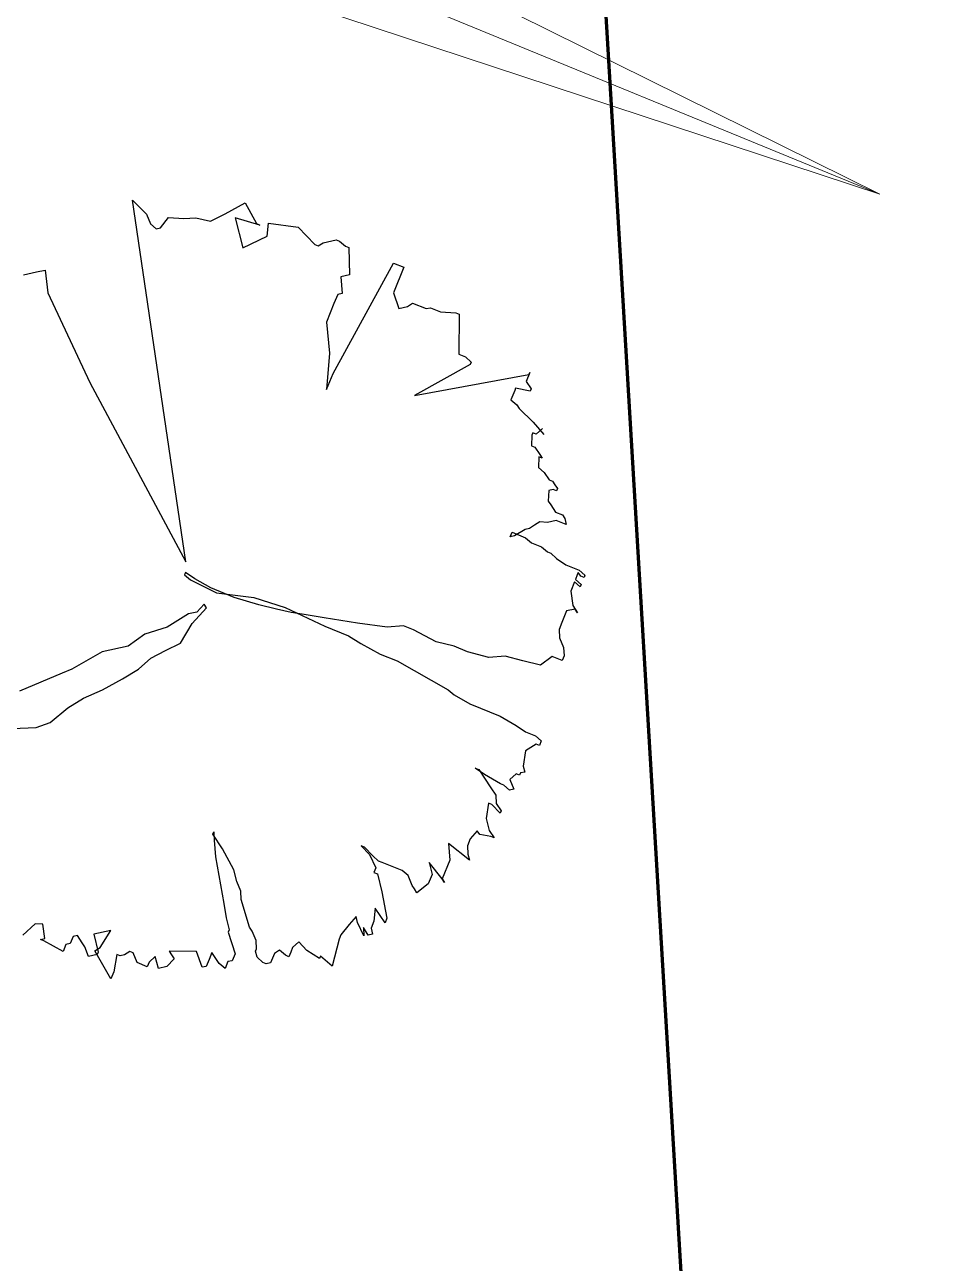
# Model space of a CAD drawing. Header units: millimetres. Extents: x 111 to 1506, y 14 to 566.
# Drawn here: x 214.544 to 216.719, y 114.618 to 117.568 of the extents above; entities that cross this region are included whole.
import ezdxf

# ---------------------------------------------------------------- set-up
doc = ezdxf.new("R2010")
doc.units = ezdxf.units.MM
doc.layers.add('fer', color=8, linetype='Continuous')
doc.layers.add('Trees', color=82, linetype='Continuous', lineweight=0)

# ---------------------------------------------------------------- blocks, each defined once
blk = doc.blocks.new('0Q62D')
at = {"color": 0, "linetype": 'ByBlock'}
for p, q in [((0.28, 0.34), (1, 0.54)), ((1, 0.54), (0.36, 0.26)), ((1, 0.54), (0.41, 0.33))]:
    blk.add_line(p, q, dxfattribs=at)
blk = doc.blocks.new('*E434321')
at = {"layer": 'Trees', "linetype": 'ByBlock', "xscale": -0.3276657665147431, "yscale": 0.3276657665147695, "zscale": 0.3276657665147513, "rotation": 77.65882791872079}
blk.add_blockref('0Q62D', (0.57083, -0.51709), dxfattribs=at)
blk = doc.blocks.new('tr')
at = {"layer": 'fer', "color": 97}
for p, q in [((1378.7648, 206.7174), (1378.7707, 206.7347)), ((1378.7648, 206.7174), (1378.7707, 206.7347)), ((1378.7648, 206.6914), (1378.7648, 206.7174)), ((1378.7648, 206.6914), (1378.7648, 206.7174)), ((1378.7707, 206.7347), (1378.7827, 206.7347)), ((1378.7707, 206.7347), (1378.7707, 206.7347)), ((1378.7707, 206.7347), (1378.7827, 206.7347)), ((1378.7707, 206.7347), (1378.7707, 206.7347)), ((1378.7827, 206.7347), (1378.7827, 206.7261)), ((1378.7827, 206.7347), (1378.7827, 206.7261)), ((1378.7827, 206.7261), (1378.8065, 206.7087)), ((1378.7827, 206.7261), (1378.7827, 206.7261)), ((1378.7827, 206.7261), (1378.8065, 206.7087)), ((1378.7827, 206.7261), (1378.7827, 206.7261)), ((1378.8065, 206.7087), (1378.8422, 206.7174)), ((1378.8065, 206.7087), (1378.8422, 206.7174)), ((1378.8422, 206.7174), (1378.8541, 206.7261)), ((1378.8422, 206.7174), (1378.8541, 206.7261)), ((1378.8541, 206.7261), (1378.86, 206.7174)), ((1378.8541, 206.7261), (1378.8541, 206.7261)), ((1378.8541, 206.7261), (1378.86, 206.7174)), ((1378.8541, 206.7261), (1378.8541, 206.7261)), ((1378.86, 206.7174), (1378.866, 206.7174)), ((1378.86, 206.7174), (1378.866, 206.7174)), ((1378.866, 206.7174), (1378.866, 206.7087)), ((1378.866, 206.7174), (1378.866, 206.7087)), ((1378.8838, 206.7001), (1378.9017, 206.7174)), ((1378.8838, 206.7001), (1378.9017, 206.7174)), ((1378.9017, 206.7174), (1378.9076, 206.7087)), ((1378.9017, 206.7174), (1378.9076, 206.7087)), ((1379.0147, 206.7001), (1379.0266, 206.7174)), ((1379.0147, 206.7001), (1379.0266, 206.7174)), ((1379.0266, 206.7174), (1379.0266, 206.7087)), ((1379.0266, 206.7174), (1379.0266, 206.7087)), ((1378.3601, 206.6654), (1378.3661, 206.6827)), ((1378.3601, 206.6654), (1378.3661, 206.6827)), ((1378.3661, 206.6827), (1378.372, 206.6827)), ((1378.3661, 206.6827), (1378.372, 206.6827)), ((1378.372, 206.6827), (1378.372, 206.6741)), ((1378.372, 206.6827), (1378.372, 206.6741)), ((1378.3839, 206.6654), (1378.3899, 206.6827)), ((1378.3839, 206.6654), (1378.3899, 206.6827)), ((1378.3958, 206.6827), (1378.3899, 206.6654)), ((1378.3899, 206.6827), (1378.3958, 206.6827)), ((1378.3958, 206.6827), (1378.3899, 206.6654)), ((1378.3899, 206.6827), (1378.3958, 206.6827)), ((1378.4137, 206.6654), (1378.4434, 206.6827)), ((1378.4137, 206.6654), (1378.4434, 206.6827)), ((1378.4434, 206.6827), (1378.4494, 206.6914)), ((1378.4434, 206.6827), (1378.4494, 206.6914)), ((1378.4553, 206.7001), (1378.4494, 206.6914)), ((1378.4494, 206.6914), (1378.4553, 206.7001)), ((1378.4553, 206.7001), (1378.4494, 206.6914)), ((1378.4494, 206.6914), (1378.4553, 206.7001)), ((1378.4494, 206.6914), (1378.4613, 206.6741)), ((1378.4494, 206.6914), (1378.4613, 206.6741)), ((1378.5089, 206.6741), (1378.5268, 206.6827)), ((1378.5089, 206.6741), (1378.5268, 206.6827)), ((1378.5268, 206.6827), (1378.5446, 206.7001)), ((1378.5268, 206.6827), (1378.5446, 206.7001)), ((1378.5446, 206.7001), (1378.5625, 206.7087)), ((1378.5446, 206.7001), (1378.5625, 206.7087)), ((1378.5446, 206.7001), (1378.5446, 206.7001)), ((1378.5446, 206.7001), (1378.5446, 206.7001)), ((1378.5625, 206.7087), (1378.5744, 206.7087)), ((1378.5625, 206.7087), (1378.5625, 206.7087)), ((1378.5625, 206.7087), (1378.5744, 206.7087)), ((1378.5625, 206.7087), (1378.5625, 206.7087)), ((1378.5744, 206.7087), (1378.5744, 206.6827)), ((1378.5744, 206.7087), (1378.5744, 206.7087)), ((1378.5744, 206.7087), (1378.5744, 206.6827)), ((1378.5744, 206.7087), (1378.5744, 206.7087)), ((1378.5744, 206.6827), (1378.6041, 206.6654)), ((1378.5744, 206.6827), (1378.6041, 206.6654)), ((1378.7588, 206.6654), (1378.7648, 206.6914)), ((1378.7588, 206.6654), (1378.7648, 206.6914)), ((1378.866, 206.7087), (1378.8838, 206.7001)), ((1378.866, 206.7087), (1378.8838, 206.7001)), ((1378.9017, 206.6827), (1378.8957, 206.6394)), ((1378.9017, 206.6827), (1378.8957, 206.6394)), ((1378.9076, 206.7087), (1378.9017, 206.6914)), ((1378.9076, 206.7087), (1378.9017, 206.6914)), ((1378.9017, 206.6914), (1378.9017, 206.6827)), ((1378.9017, 206.6914), (1378.9017, 206.6827)), ((1378.9195, 206.6654), (1378.9314, 206.6827)), ((1378.9195, 206.6654), (1378.9314, 206.6827)), ((1378.9314, 206.6827), (1378.9493, 206.6914)), ((1378.9314, 206.6827), (1378.9493, 206.6914)), ((1378.9493, 206.6914), (1378.9612, 206.7087)), ((1378.9493, 206.6914), (1378.9612, 206.7087)), ((1378.9671, 206.7087), (1378.9552, 206.6827)), ((1378.9671, 206.7087), (1378.9552, 206.6827)), ((1378.9552, 206.6741), (1378.9909, 206.6827)), ((1378.9552, 206.6827), (1378.9552, 206.6741)), ((1378.9552, 206.6741), (1378.9909, 206.6827)), ((1378.9552, 206.6827), (1378.9552, 206.6741)), ((1378.9612, 206.7087), (1378.9671, 206.7087)), ((1378.9612, 206.7087), (1378.9671, 206.7087)), ((1378.9909, 206.6827), (1379.0147, 206.7001)), ((1378.9909, 206.6827), (1379.0147, 206.7001)), ((1379.0266, 206.7087), (1379.0326, 206.6827)), ((1379.0266, 206.7087), (1379.0326, 206.6827)), ((1379.0326, 206.6827), (1379.0266, 206.6741)), ((1379.0326, 206.6827), (1379.0266, 206.6741)), ((1379.0981, 206.6827), (1379.0802, 206.6221)), ((1379.0981, 206.6827), (1379.0802, 206.6221)), ((1379.0862, 206.6741), (1379.0981, 206.6827)), ((1379.0862, 206.6741), (1379.0981, 206.6827)), ((1378.3601, 206.6394), (1378.3601, 206.6654)), ((1378.3601, 206.6394), (1378.3601, 206.6654)), ((1378.372, 206.6741), (1378.3661, 206.6654)), ((1378.372, 206.6741), (1378.3661, 206.6654)), ((1378.3661, 206.6654), (1378.372, 206.6654)), ((1378.3661, 206.6654), (1378.372, 206.6654)), ((1378.372, 206.6654), (1378.3839, 206.6654)), ((1378.372, 206.6654), (1378.3839, 206.6654)), ((1378.3899, 206.6654), (1378.4137, 206.6654)), ((1378.3899, 206.6654), (1378.4137, 206.6654)), ((1378.4613, 206.6741), (1378.491, 206.6741)), ((1378.4613, 206.6741), (1378.491, 206.6741)), ((1378.491, 206.6741), (1378.5089, 206.6741)), ((1378.491, 206.6741), (1378.5089, 206.6741)), ((1378.6041, 206.6654), (1378.6101, 206.6221)), ((1378.6041, 206.6654), (1378.6101, 206.6221)), ((1378.7529, 206.6221), (1378.7588, 206.6654)), ((1378.7529, 206.6221), (1378.7588, 206.6654)), ((1378.8898, 206.6221), (1378.9195, 206.6654)), ((1378.8898, 206.6221), (1378.9195, 206.6654)), ((1379.0266, 206.6741), (1379.0505, 206.6654)), ((1379.0266, 206.6741), (1379.0505, 206.6654)), ((1379.0505, 206.6654), (1379.0683, 206.6654)), ((1379.0505, 206.6654), (1379.0683, 206.6654)), ((1379.0683, 206.6654), (1379.0862, 206.6741)), ((1379.0683, 206.6654), (1379.0862, 206.6741)), ((1378.3542, 206.6047), (1378.3601, 206.6307)), ((1378.3542, 206.6047), (1378.3601, 206.6307)), ((1378.3601, 206.6307), (1378.3601, 206.6394)), ((1378.3601, 206.6307), (1378.3601, 206.6394)), ((1378.6101, 206.6221), (1378.616, 206.5788)), ((1378.6101, 206.6221), (1378.616, 206.5788)), ((1378.7529, 206.5441), (1378.7529, 206.6221)), ((1378.7529, 206.5441), (1378.7529, 206.6221)), ((1378.8957, 206.6394), (1378.8898, 206.6134)), ((1378.8957, 206.6394), (1378.8898, 206.6134)), ((1378.8898, 206.6134), (1378.8898, 206.6221)), ((1378.8898, 206.6134), (1378.8898, 206.6221)), ((1379.0802, 206.6221), (1379.1159, 206.6394)), ((1379.0802, 206.6221), (1379.1159, 206.6394)), ((1379.1159, 206.6394), (1379.1635, 206.6394)), ((1379.1159, 206.6394), (1379.1635, 206.6394)), ((1379.1635, 206.6394), (1379.1397, 206.5961)), ((1379.1635, 206.6394), (1379.1397, 206.5961)), ((1379.1695, 206.6481), (1379.1635, 206.6394)), ((1379.1635, 206.6394), (1379.1695, 206.6481)), ((1379.1695, 206.6481), (1379.1635, 206.6394)), ((1379.1635, 206.6394), (1379.1695, 206.6481)), ((1378.259, 206.5874), (1378.2709, 206.5961)), ((1378.259, 206.5874), (1378.2709, 206.5961)), ((1378.2709, 206.5961), (1378.2709, 206.5874)), ((1378.2709, 206.5961), (1378.2709, 206.5874)), ((1378.3482, 206.5874), (1378.3542, 206.6047)), ((1378.3482, 206.5874), (1378.3542, 206.6047)), ((1379.1397, 206.5961), (1379.1635, 206.6134)), ((1379.1397, 206.5961), (1379.1635, 206.6134)), ((1379.1635, 206.6134), (1379.1754, 206.6134)), ((1379.1635, 206.6134), (1379.1754, 206.6134)), ((1379.1754, 206.6134), (1379.1873, 206.6134)), ((1379.1754, 206.6134), (1379.1873, 206.6134)), ((1379.1873, 206.6134), (1379.2171, 206.5961)), ((1379.1873, 206.6134), (1379.2171, 206.5961)), ((1379.2171, 206.5961), (1379.2111, 206.5874)), ((1379.2171, 206.5961), (1379.2111, 206.5874)), ((1378.253, 206.5788), (1378.259, 206.5874)), ((1378.253, 206.5788), (1378.259, 206.5874)), ((1378.253, 206.5614), (1378.253, 206.5788)), ((1378.253, 206.5614), (1378.253, 206.5788)), ((1378.259, 206.5874), (1378.259, 206.5874)), ((1378.259, 206.5874), (1378.259, 206.5874)), ((1378.2709, 206.5874), (1378.2709, 206.5788)), ((1378.2709, 206.5874), (1378.2709, 206.5788)), ((1378.2709, 206.5788), (1378.2709, 206.5701)), ((1378.2709, 206.5788), (1378.2709, 206.5788)), ((1378.2709, 206.5788), (1378.2709, 206.5701)), ((1378.2709, 206.5788), (1378.2709, 206.5788)), ((1378.2709, 206.5701), (1378.2828, 206.5528)), ((1378.2709, 206.5701), (1378.2828, 206.5528)), ((1378.3423, 206.5614), (1378.3482, 206.5788)), ((1378.3423, 206.5614), (1378.3482, 206.5788)), ((1378.3482, 206.5788), (1378.3482, 206.5874)), ((1378.3482, 206.5788), (1378.3482, 206.5874)), ((1378.616, 206.5788), (1378.6339, 206.5441)), ((1378.616, 206.5788), (1378.6339, 206.5441)), ((1379.2052, 206.5788), (1379.1873, 206.5614)), ((1379.2052, 206.5788), (1379.1873, 206.5614)), ((1379.2111, 206.5874), (1379.2052, 206.5788)), ((1379.2111, 206.5874), (1379.2052, 206.5788)), ((1378.1875, 206.5268), (1378.1935, 206.5354)), ((1378.1875, 206.5268), (1378.1935, 206.5354)), ((1378.1935, 206.5354), (1378.1994, 206.5441)), ((1378.1935, 206.5354), (1378.1994, 206.5441)), ((1378.1994, 206.5441), (1378.2054, 206.5441)), ((1378.1994, 206.5441), (1378.2054, 206.5441)), ((1378.2054, 206.5441), (1378.2054, 206.5354)), ((1378.2054, 206.5441), (1378.2054, 206.5441)), ((1378.2054, 206.5441), (1378.2054, 206.5354)), ((1378.2054, 206.5441), (1378.2054, 206.5441)), ((1378.2054, 206.5354), (1378.2113, 206.5268)), ((1378.2054, 206.5354), (1378.2054, 206.5354)), ((1378.2054, 206.5354), (1378.2113, 206.5268)), ((1378.2054, 206.5354), (1378.2054, 206.5354)), ((1378.2113, 206.5268), (1378.2351, 206.5354)), ((1378.2113, 206.5268), (1378.2351, 206.5354)), ((1378.2351, 206.5354), (1378.2411, 206.5441)), ((1378.2351, 206.5354), (1378.2411, 206.5441)), ((1378.2351, 206.5354), (1378.2351, 206.5354)), ((1378.2351, 206.5354), (1378.2351, 206.5354)), ((1378.2411, 206.5441), (1378.2471, 206.5528)), ((1378.2411, 206.5441), (1378.2471, 206.5528)), ((1378.2471, 206.5528), (1378.253, 206.5614)), ((1378.2471, 206.5528), (1378.253, 206.5614)), ((1378.2828, 206.5528), (1378.2887, 206.5354)), ((1378.2828, 206.5528), (1378.2887, 206.5354)), ((1378.2887, 206.5354), (1378.3006, 206.5268)), ((1378.2887, 206.5354), (1378.3006, 206.5268)), ((1378.3363, 206.5181), (1378.3423, 206.5354)), ((1378.3363, 206.5181), (1378.3423, 206.5354)), ((1378.3423, 206.5441), (1378.3423, 206.5614)), ((1378.3423, 206.5441), (1378.3423, 206.5614)), ((1378.3423, 206.5441), (1378.3423, 206.5441)), ((1378.3423, 206.5354), (1378.3423, 206.5441)), ((1378.3423, 206.5441), (1378.3423, 206.5441)), ((1378.3423, 206.5354), (1378.3423, 206.5441)), ((1378.6339, 206.5441), (1378.6398, 206.4921)), ((1378.6339, 206.5441), (1378.6398, 206.4921)), ((1378.7469, 206.5008), (1378.7529, 206.5441)), ((1378.7469, 206.5008), (1378.7529, 206.5441)), ((1379.1873, 206.5614), (1379.1814, 206.5441)), ((1379.1873, 206.5614), (1379.1814, 206.5441)), ((1379.1814, 206.5441), (1379.1814, 206.5181)), ((1379.1814, 206.5441), (1379.1814, 206.5181)), ((1379.2468, 206.5181), (1379.3004, 206.5528)), ((1379.2468, 206.5181), (1379.3004, 206.5528)), ((1379.3123, 206.5528), (1379.2885, 206.5181)), ((1379.3123, 206.5528), (1379.2885, 206.5181)), ((1379.3004, 206.5528), (1379.3123, 206.5528)), ((1379.3004, 206.5528), (1379.3123, 206.5528)), ((1379.3123, 206.5528), (1379.3123, 206.5528)), ((1379.3123, 206.5528), (1379.3123, 206.5528)), ((1379.3361, 206.5268), (1379.348, 206.5354)), ((1379.3361, 206.5268), (1379.348, 206.5354)), ((1379.348, 206.5354), (1379.354, 206.5268)), ((1379.348, 206.5354), (1379.354, 206.5268)), ((1378.1756, 206.5008), (1378.1875, 206.5181)), ((1378.1756, 206.5008), (1378.1875, 206.5181)), ((1378.1875, 206.5181), (1378.1875, 206.5268)), ((1378.1875, 206.5181), (1378.1875, 206.5268)), ((1378.3006, 206.5268), (1378.3125, 206.5181)), ((1378.3006, 206.5268), (1378.3125, 206.5181)), ((1378.3125, 206.5181), (1378.3185, 206.5094)), ((1378.3125, 206.5181), (1378.3185, 206.5094)), ((1378.3185, 206.5094), (1378.3423, 206.4921)), ((1378.3185, 206.5094), (1378.3423, 206.4921)), ((1378.3363, 206.4834), (1378.3363, 206.5181)), ((1378.3363, 206.4834), (1378.3363, 206.5181)), ((1379.1814, 206.5181), (1379.1814, 206.4921)), ((1379.1814, 206.5181), (1379.1814, 206.4921)), ((1379.2111, 206.4921), (1379.2468, 206.5181)), ((1379.2111, 206.4921), (1379.2468, 206.5181)), ((1379.2468, 206.5181), (1379.2468, 206.5181)), ((1379.2468, 206.5181), (1379.2468, 206.5181)), ((1379.2885, 206.5181), (1379.3182, 206.5268)), ((1379.2885, 206.5181), (1379.3182, 206.5268)), ((1379.2885, 206.5181), (1379.2885, 206.5181)), ((1379.2885, 206.5181), (1379.2885, 206.5181)), ((1379.3182, 206.5268), (1379.3361, 206.5268)), ((1379.3182, 206.5268), (1379.3361, 206.5268)), ((1379.3599, 206.5181), (1379.3361, 206.4921)), ((1379.3599, 206.5181), (1379.3361, 206.4921)), ((1379.354, 206.5268), (1379.3421, 206.5094)), ((1379.354, 206.5268), (1379.3421, 206.5094)), ((1379.3421, 206.5094), (1379.3599, 206.5181)), ((1379.3421, 206.5094), (1379.3599, 206.5181)), ((1378.128, 206.4574), (1378.1399, 206.4748)), ((1378.128, 206.4574), (1378.1399, 206.4748)), ((1378.1399, 206.4748), (1378.1459, 206.4834)), ((1378.1399, 206.4748), (1378.1459, 206.4834)), ((1378.1399, 206.4748), (1378.1399, 206.4748)), ((1378.1399, 206.4748), (1378.1399, 206.4748)), ((1378.1459, 206.4748), (1378.1697, 206.4834)), ((1378.1459, 206.4834), (1378.1459, 206.4748)), ((1378.1459, 206.4748), (1378.1697, 206.4834)), ((1378.1459, 206.4834), (1378.1459, 206.4748)), ((1378.1697, 206.4834), (1378.1756, 206.5008)), ((1378.1697, 206.4834), (1378.1756, 206.5008)), ((1378.3363, 206.4834), (1378.3363, 206.4834)), ((1378.3482, 206.4834), (1378.3363, 206.4834)), ((1378.3363, 206.4834), (1378.3363, 206.4834)), ((1378.3482, 206.4834), (1378.3363, 206.4834)), ((1378.3423, 206.4921), (1378.3482, 206.4834)), ((1378.3423, 206.4921), (1378.3482, 206.4834)), ((1378.6398, 206.4921), (1378.6398, 206.4574)), ((1378.6398, 206.4921), (1378.6398, 206.4574)), ((1378.7231, 206.3448), (1378.741, 206.4834)), ((1378.7231, 206.3448), (1378.741, 206.4834)), ((1378.741, 206.4834), (1378.7469, 206.5008)), ((1378.741, 206.4834), (1378.7469, 206.5008)), ((1379.1754, 206.4574), (1379.1992, 206.4834)), ((1379.1814, 206.4834), (1379.1754, 206.4661)), ((1379.1754, 206.4574), (1379.1992, 206.4834)), ((1379.1814, 206.4834), (1379.1754, 206.4661)), ((1379.1814, 206.4921), (1379.1814, 206.4834)), ((1379.1814, 206.4921), (1379.1814, 206.4834)), ((1379.1992, 206.4834), (1379.2111, 206.4834)), ((1379.1992, 206.4834), (1379.2111, 206.4834)), ((1379.2111, 206.4834), (1379.2111, 206.4921)), ((1379.2111, 206.4834), (1379.2111, 206.4921)), ((1379.3361, 206.4921), (1379.3242, 206.4834)), ((1379.3361, 206.4921), (1379.3242, 206.4834)), ((1379.3242, 206.4834), (1379.348, 206.4748)), ((1379.3242, 206.4834), (1379.348, 206.4748)), ((1379.348, 206.4748), (1379.3778, 206.4661)), ((1379.348, 206.4748), (1379.3778, 206.4661)), ((1379.3897, 206.4661), (1379.4551, 206.4748)), ((1379.3897, 206.4661), (1379.4551, 206.4748)), ((1379.4551, 206.4748), (1379.4432, 206.4401)), ((1379.4551, 206.4748), (1379.4432, 206.4401)), ((1379.4551, 206.4748), (1379.4551, 206.4748)), ((1379.4551, 206.4748), (1379.4551, 206.4748)), ((1378.0745, 206.4314), (1378.0923, 206.4661)), ((1378.0745, 206.4314), (1378.0923, 206.4661)), ((1378.0804, 206.4574), (1378.0983, 206.4488)), ((1378.0804, 206.4574), (1378.0983, 206.4488)), ((1378.0983, 206.4488), (1378.0983, 206.4401)), ((1378.0983, 206.4488), (1378.0983, 206.4488)), ((1378.0983, 206.4488), (1378.0983, 206.4401)), ((1378.0983, 206.4488), (1378.0983, 206.4488)), ((1378.1042, 206.4401), (1378.128, 206.4488)), ((1378.1042, 206.4401), (1378.128, 206.4488)), ((1378.128, 206.4574), (1378.128, 206.4574)), ((1378.128, 206.4574), (1378.128, 206.4574)), ((1378.128, 206.4574), (1378.128, 206.4574)), ((1378.128, 206.4488), (1378.128, 206.4574)), ((1378.128, 206.4574), (1378.128, 206.4574)), ((1378.128, 206.4574), (1378.128, 206.4574)), ((1378.128, 206.4574), (1378.128, 206.4574)), ((1378.128, 206.4488), (1378.128, 206.4574)), ((1378.6398, 206.4574), (1378.6458, 206.4141)), ((1378.6398, 206.4574), (1378.6458, 206.4141)), ((1379.1754, 206.4661), (1379.1635, 206.4401)), ((1379.1754, 206.4661), (1379.1635, 206.4401)), ((1379.1635, 206.4314), (1379.1754, 206.4574)), ((1379.1635, 206.4314), (1379.1754, 206.4574)), ((1379.1754, 206.4661), (1379.1754, 206.4661)), ((1379.1754, 206.4661), (1379.1754, 206.4661)), ((1379.3778, 206.4661), (1379.3897, 206.4661)), ((1379.3778, 206.4661), (1379.3897, 206.4661)), ((1378.0566, 206.3881), (1378.0745, 206.4314)), ((1378.0566, 206.3881), (1378.0745, 206.4314)), ((1378.0983, 206.4401), (1378.1042, 206.4401)), ((1378.0983, 206.4401), (1378.0983, 206.4401)), ((1378.0983, 206.4401), (1378.1042, 206.4401)), ((1378.0983, 206.4401), (1378.0983, 206.4401)), ((1379.1635, 206.4401), (1379.1635, 206.4314)), ((1379.1635, 206.4401), (1379.1635, 206.4314)), ((1379.4492, 206.4401), (1379.4432, 206.4054)), ((1379.4432, 206.4401), (1379.4492, 206.4401)), ((1379.4492, 206.4401), (1379.4432, 206.4054)), ((1379.4432, 206.4401), (1379.4492, 206.4401)), ((1377.9912, 206.3794), (1378.0031, 206.3968)), ((1377.9912, 206.3794), (1378.0031, 206.3968)), ((1378.0031, 206.3968), (1378.009, 206.3968)), ((1378.0031, 206.3968), (1378.009, 206.3968)), ((1378.009, 206.3968), (1378.015, 206.3621)), ((1378.009, 206.3968), (1378.015, 206.3621)), ((1378.0507, 206.3794), (1378.0566, 206.3881)), ((1378.0507, 206.3794), (1378.0566, 206.3881)), ((1378.0566, 206.3881), (1378.0566, 206.3881)), ((1378.0566, 206.3881), (1378.0566, 206.3881)), ((1378.6458, 206.4141), (1378.6398, 206.3534)), ((1378.6458, 206.4141), (1378.6398, 206.3534)), ((1379.4432, 206.4054), (1379.4313, 206.3794)), ((1379.4432, 206.4054), (1379.4313, 206.3794)), ((1379.4432, 206.4054), (1379.4432, 206.4054)), ((1379.4432, 206.4054), (1379.4432, 206.4054)), ((1377.9674, 206.3794), (1377.9912, 206.3794)), ((1377.9733, 206.3794), (1377.9674, 206.3794)), ((1377.9674, 206.3794), (1377.9912, 206.3794)), ((1377.9733, 206.3794), (1377.9674, 206.3794)), ((1378.1221, 206.1455), (1377.9733, 206.3794)), ((1378.1221, 206.1455), (1377.9733, 206.3794)), ((1378.015, 206.3621), (1378.0209, 206.3621)), ((1378.015, 206.3621), (1378.0209, 206.3621)), ((1378.0209, 206.3621), (1378.0447, 206.3621)), ((1378.0209, 206.3621), (1378.0447, 206.3621)), ((1378.0447, 206.3621), (1378.0507, 206.3794)), ((1378.0447, 206.3621), (1378.0507, 206.3794)), ((1379.4313, 206.3794), (1379.4492, 206.3708)), ((1379.4313, 206.3794), (1379.4313, 206.3794)), ((1379.4313, 206.3794), (1379.4492, 206.3708)), ((1379.4313, 206.3794), (1379.4313, 206.3794)), ((1379.4492, 206.3708), (1379.4611, 206.3708)), ((1379.4492, 206.3708), (1379.4611, 206.3708)), ((1379.4611, 206.3708), (1379.473, 206.3708)), ((1379.4611, 206.3708), (1379.473, 206.3708)), ((1379.473, 206.3621), (1379.467, 206.3448)), ((1379.473, 206.3621), (1379.467, 206.3448)), ((1379.473, 206.3708), (1379.473, 206.3621)), ((1379.473, 206.3708), (1379.473, 206.3621)), ((1378.6398, 206.3534), (1378.6398, 206.3274)), ((1378.6398, 206.3534), (1378.6398, 206.3274)), ((1378.6398, 206.3274), (1378.6577, 206.2928)), ((1378.6398, 206.3274), (1378.6577, 206.2928)), ((1378.7231, 206.3014), (1378.7231, 206.3448)), ((1378.7231, 206.3014), (1378.7231, 206.3448)), ((1379.467, 206.3448), (1379.4789, 206.3361)), ((1379.467, 206.3448), (1379.467, 206.3448)), ((1379.467, 206.3448), (1379.4789, 206.3361)), ((1379.467, 206.3448), (1379.467, 206.3448)), ((1379.4789, 206.3361), (1379.4849, 206.3361)), ((1379.4789, 206.3361), (1379.4849, 206.3361)), ((1379.4849, 206.3361), (1379.5027, 206.3361)), ((1379.4849, 206.3361), (1379.5027, 206.3361)), ((1379.5027, 206.3361), (1379.5087, 206.3274)), ((1379.5027, 206.3361), (1379.5087, 206.3274)), ((1379.5087, 206.3274), (1379.5087, 206.3188)), ((1379.5087, 206.3274), (1379.5087, 206.3188)), ((1378.7172, 206.2495), (1378.7231, 206.3014)), ((1378.7172, 206.2495), (1378.7231, 206.3014)), ((1379.5027, 206.3014), (1379.4908, 206.2928)), ((1379.5027, 206.3014), (1379.4908, 206.2928)), ((1379.5087, 206.3188), (1379.5027, 206.3014)), ((1379.5087, 206.3188), (1379.5027, 206.3014)), ((1378.6577, 206.2928), (1378.6755, 206.2235)), ((1378.6577, 206.2928), (1378.6755, 206.2235)), ((1379.467, 206.2841), (1379.4492, 206.2668)), ((1379.467, 206.2841), (1379.4492, 206.2668)), ((1379.4849, 206.2928), (1379.467, 206.2841)), ((1379.4849, 206.2928), (1379.467, 206.2841)), ((1379.4908, 206.2928), (1379.4849, 206.2928)), ((1379.4908, 206.2928), (1379.4849, 206.2928)), ((1377.9912, 206.2235), (1377.9971, 206.2408)), ((1377.9912, 206.2235), (1377.9971, 206.2408)), ((1377.9971, 206.2408), (1378.0031, 206.2408)), ((1377.9971, 206.2408), (1378.0031, 206.2408)), ((1378.0031, 206.2408), (1378.1221, 206.1455)), ((1378.0031, 206.2408), (1378.1221, 206.1455)), ((1378.7112, 206.2148), (1378.7172, 206.2495)), ((1378.7112, 206.2148), (1378.7172, 206.2495)), ((1379.4432, 206.2581), (1379.3897, 206.2148)), ((1379.4432, 206.2581), (1379.3897, 206.2148)), ((1379.4492, 206.2668), (1379.4432, 206.2581)), ((1379.4492, 206.2668), (1379.4432, 206.2581)), ((1379.473, 206.2148), (1379.5146, 206.2495)), ((1379.473, 206.2148), (1379.5146, 206.2495)), ((1379.5146, 206.2495), (1379.5325, 206.2495)), ((1379.5146, 206.2495), (1379.5325, 206.2495)), ((1379.5325, 206.2495), (1379.5384, 206.2408)), ((1379.5325, 206.2495), (1379.5384, 206.2408)), ((1379.5384, 206.2408), (1379.5563, 206.2408)), ((1379.5384, 206.2408), (1379.5563, 206.2408)), ((1379.5563, 206.2408), (1379.5503, 206.2235)), ((1379.5563, 206.2408), (1379.5503, 206.2235)), ((1377.9912, 206.2061), (1377.9912, 206.2235)), ((1377.9912, 206.2061), (1377.9912, 206.2235)), ((1378.6755, 206.2235), (1378.6934, 206.1455)), ((1378.6755, 206.2235), (1378.6934, 206.1455)), ((1378.7112, 206.1541), (1378.7112, 206.2148)), ((1378.7112, 206.1541), (1378.7112, 206.2148)), ((1379.3897, 206.2148), (1379.3718, 206.2061)), ((1379.3897, 206.2148), (1379.3718, 206.2061)), ((1379.4432, 206.1975), (1379.467, 206.2148)), ((1379.4432, 206.1975), (1379.467, 206.2148)), ((1379.467, 206.2148), (1379.473, 206.2148)), ((1379.467, 206.2148), (1379.473, 206.2148)), ((1379.5503, 206.2235), (1379.5325, 206.1975)), ((1379.5503, 206.2235), (1379.5325, 206.1975)), ((1377.9019, 206.1715), (1377.9912, 206.2061)), ((1377.9019, 206.1715), (1377.9912, 206.2061)), ((1379.3182, 206.1195), (1379.4135, 206.1801)), ((1379.3182, 206.1195), (1379.4135, 206.1801)), ((1379.354, 206.1888), (1379.3302, 206.1715)), ((1379.354, 206.1888), (1379.3302, 206.1715)), ((1379.3718, 206.2061), (1379.354, 206.1888)), ((1379.3718, 206.2061), (1379.354, 206.1888)), ((1379.4135, 206.1801), (1379.4432, 206.1975)), ((1379.4135, 206.1801), (1379.4432, 206.1975)), ((1379.5325, 206.1975), (1379.5503, 206.1975)), ((1379.5325, 206.1975), (1379.5503, 206.1975)), ((1379.5741, 206.1888), (1379.5444, 206.1628)), ((1379.5741, 206.1888), (1379.5444, 206.1628)), ((1379.5503, 206.1975), (1379.5682, 206.1975)), ((1379.5503, 206.1975), (1379.5682, 206.1975)), ((1379.5682, 206.1975), (1379.5741, 206.1888)), ((1379.5682, 206.1975), (1379.5741, 206.1888)), ((1377.9019, 206.1628), (1377.9019, 206.1715)), ((1377.9019, 206.1628), (1377.9019, 206.1715)), ((1377.9138, 206.1281), (1377.9019, 206.1628)), ((1377.9138, 206.1281), (1377.9019, 206.1628)), ((1378.7053, 206.0501), (1378.7112, 206.1541)), ((1378.7053, 206.0501), (1378.7112, 206.1541)), ((1379.3302, 206.1715), (1379.2944, 206.1281)), ((1379.3302, 206.1715), (1379.2944, 206.1281)), ((1379.5444, 206.1628), (1379.5682, 206.1021)), ((1379.5444, 206.1628), (1379.5682, 206.1021)), ((1377.9138, 206.1021), (1377.9138, 206.1281)), ((1377.9138, 206.1021), (1377.9138, 206.1281)), ((1378.6934, 206.1455), (1378.7053, 206.0935)), ((1378.6934, 206.1455), (1378.7053, 206.0935)), ((1379.2944, 206.1281), (1379.2706, 206.0935)), ((1379.2944, 206.1281), (1379.2706, 206.0935)), ((1377.9197, 206.0935), (1377.9138, 206.1021)), ((1377.9197, 206.0935), (1377.9138, 206.1021)), ((1377.9197, 206.0588), (1377.9197, 206.0935)), ((1377.9197, 206.0588), (1377.9197, 206.0935)), ((1378.7053, 206.0935), (1378.7112, 206.0675)), ((1378.7053, 206.0935), (1378.7112, 206.0675)), ((1379.2647, 206.0935), (1379.2825, 206.1021)), ((1379.2647, 206.0935), (1379.2825, 206.1021)), ((1379.2706, 206.0935), (1379.2647, 206.0935)), ((1379.2706, 206.0935), (1379.2647, 206.0935)), ((1379.2825, 206.1021), (1379.3182, 206.1195)), ((1379.2825, 206.1021), (1379.3182, 206.1195)), ((1379.5682, 206.1021), (1379.5741, 206.1108)), ((1379.5682, 206.1021), (1379.5741, 206.1108)), ((1379.5741, 206.1108), (1379.5801, 206.1195)), ((1379.5741, 206.1108), (1379.5801, 206.1195)), ((1379.5801, 206.1195), (1379.6039, 206.1108)), ((1379.5801, 206.1195), (1379.6039, 206.1108)), ((1379.6158, 206.0935), (1379.592, 206.0761)), ((1379.6158, 206.0935), (1379.592, 206.0761)), ((1379.6039, 206.1108), (1379.6158, 206.0935)), ((1379.6039, 206.1108), (1379.6158, 206.0935)), ((1378.7112, 206.0675), (1378.7172, 206.0328)), ((1378.7112, 206.0675), (1378.7172, 206.0328)), ((1379.592, 206.0761), (1379.6099, 206.0675)), ((1379.592, 206.0761), (1379.6099, 206.0675)), ((1379.6099, 206.0675), (1379.6218, 206.0675)), ((1379.6099, 206.0675), (1379.6218, 206.0675)), ((1379.6218, 206.0675), (1379.6218, 206.0415)), ((1379.6218, 206.0675), (1379.6218, 206.0415)), ((1377.9138, 206.0068), (1377.9435, 206.0328)), ((1377.9138, 206.0068), (1377.9435, 206.0328)), ((1377.9316, 206.0501), (1377.9197, 206.0588)), ((1377.9316, 206.0501), (1377.9197, 206.0588)), ((1377.9435, 206.0328), (1377.9316, 206.0501)), ((1377.9435, 206.0328), (1377.9316, 206.0501)), ((1378.7112, 205.9722), (1378.7053, 206.0501)), ((1378.7112, 205.9722), (1378.7053, 206.0501)), ((1378.7172, 206.0328), (1378.7231, 205.9895)), ((1378.7172, 206.0328), (1378.7231, 205.9895)), ((1379.6218, 206.0415), (1379.6039, 206.0241)), ((1379.6218, 206.0415), (1379.6039, 206.0241)), ((1377.8483, 206.0068), (1377.9138, 206.0068)), ((1377.8483, 206.0068), (1377.9138, 206.0068)), ((1377.8483, 206.0068), (1377.8483, 206.0068)), ((1377.8483, 205.9808), (1377.8483, 206.0068)), ((1377.8483, 206.0068), (1377.8483, 206.0068)), ((1377.8483, 205.9808), (1377.8483, 206.0068)), ((1379.6039, 206.0241), (1379.6039, 206.0155)), ((1379.6039, 206.0241), (1379.6039, 206.0155)), ((1379.6039, 206.0155), (1379.6158, 206.0068)), ((1379.6039, 206.0155), (1379.6158, 206.0068)), ((1379.6158, 206.0068), (1379.6218, 205.9981)), ((1379.6158, 206.0068), (1379.6218, 205.9981)), ((1378.1459, 205.9462), (1377.8483, 205.9808)), ((1378.1459, 205.9462), (1377.8483, 205.9808)), ((1377.8483, 205.9808), (1377.8483, 205.9808)), ((1377.8483, 205.9808), (1377.8483, 205.9808)), ((1378.735, 205.8855), (1378.7112, 205.9722)), ((1378.735, 205.8855), (1378.7112, 205.9722)), ((1378.7231, 205.9895), (1378.7291, 205.9288)), ((1378.7231, 205.9895), (1378.7291, 205.9288)), ((1379.6218, 205.9895), (1379.6634, 205.9981)), ((1379.6218, 205.9981), (1379.6218, 205.9895)), ((1379.6218, 205.9895), (1379.6634, 205.9981)), ((1379.6218, 205.9981), (1379.6218, 205.9895)), ((1379.6813, 205.9981), (1379.6337, 205.9375)), ((1379.6813, 205.9981), (1379.6337, 205.9375)), ((1379.6634, 205.9981), (1379.6813, 205.9981)), ((1379.6634, 205.9981), (1379.6813, 205.9981)), ((1378.1042, 205.9202), (1378.1875, 205.9462)), ((1378.1042, 205.9202), (1378.1875, 205.9462)), ((1378.1875, 205.9462), (1378.1459, 205.9462)), ((1378.1875, 205.9462), (1378.1459, 205.9462)), ((1379.5741, 205.9548), (1379.598, 205.9202)), ((1379.6218, 205.9462), (1379.5741, 205.9548)), ((1379.5741, 205.9548), (1379.598, 205.9202)), ((1379.6218, 205.9462), (1379.5741, 205.9548)), ((1379.598, 205.9202), (1379.6337, 205.9462)), ((1379.598, 205.9202), (1379.6337, 205.9462)), ((1379.6337, 205.9375), (1379.6218, 205.9462)), ((1379.6337, 205.9375), (1379.6218, 205.9462)), ((1379.6337, 205.9462), (1379.6396, 205.9462)), ((1379.6337, 205.9462), (1379.6396, 205.9462)), ((1379.6396, 205.9462), (1379.6515, 205.9288)), ((1379.6396, 205.9462), (1379.6515, 205.9288)), ((1378.0388, 205.8855), (1378.1042, 205.9202)), ((1378.0388, 205.8855), (1378.1042, 205.9202)), ((1378.7291, 205.9288), (1378.7291, 205.8682)), ((1378.7291, 205.9288), (1378.7291, 205.8682)), ((1379.6515, 205.9288), (1379.6337, 205.9115)), ((1379.6515, 205.9288), (1379.6337, 205.9115)), ((1377.8543, 205.8682), (1377.9138, 205.8942)), ((1377.8543, 205.8682), (1377.9138, 205.8942)), ((1377.9138, 205.8942), (1377.9257, 205.8768)), ((1377.9138, 205.8942), (1377.9257, 205.8768)), ((1377.9257, 205.8768), (1377.9614, 205.8942)), ((1377.9257, 205.8768), (1377.9614, 205.8942)), ((1377.9614, 205.8942), (1377.9674, 205.8855)), ((1377.9614, 205.8942), (1377.9674, 205.8855)), ((1377.9674, 205.8855), (1377.9912, 205.8855)), ((1377.9674, 205.8855), (1377.9912, 205.8855)), ((1377.9912, 205.8855), (1378.0388, 205.8855)), ((1377.9912, 205.8855), (1378.0388, 205.8855)), ((1378.7291, 205.8162), (1378.735, 205.8855)), ((1378.7291, 205.8162), (1378.735, 205.8855)), ((1379.6277, 205.9028), (1379.6158, 205.8855)), ((1379.6277, 205.9028), (1379.6158, 205.8855)), ((1379.6158, 205.8855), (1379.6218, 205.8768)), ((1379.6158, 205.8855), (1379.6218, 205.8768)), ((1379.6337, 205.9115), (1379.6277, 205.9028)), ((1379.6337, 205.9115), (1379.6277, 205.9028)), ((1379.6337, 205.9115), (1379.6337, 205.9115)), ((1379.6337, 205.9115), (1379.6337, 205.9115)), ((1377.8483, 205.8422), (1377.8543, 205.8595)), ((1377.8483, 205.8422), (1377.8543, 205.8595)), ((1377.8543, 205.8682), (1377.8543, 205.8682)), ((1377.8543, 205.8595), (1377.8543, 205.8682)), ((1377.8543, 205.8682), (1377.8543, 205.8682)), ((1377.8543, 205.8595), (1377.8543, 205.8682)), ((1378.7291, 205.8682), (1378.7231, 205.8248)), ((1378.7291, 205.8682), (1378.7231, 205.8248)), ((1378.7767, 205.8768), (1378.7707, 205.8682)), ((1378.7767, 205.8768), (1378.7707, 205.8682)), ((1378.7707, 205.8682), (1378.7946, 205.8595)), ((1378.7707, 205.8682), (1378.7946, 205.8595)), ((1378.8243, 205.8595), (1378.7767, 205.8768)), ((1378.8243, 205.8595), (1378.7767, 205.8768)), ((1378.7946, 205.8595), (1378.8065, 205.8422)), ((1378.7946, 205.8595), (1378.8065, 205.8422)), ((1378.8779, 205.8508), (1378.8243, 205.8595)), ((1378.8779, 205.8508), (1378.8243, 205.8595)), ((1379.6218, 205.8768), (1379.6396, 205.8768)), ((1379.6218, 205.8768), (1379.6396, 205.8768)), ((1379.6396, 205.8768), (1379.6456, 205.8682)), ((1379.6396, 205.8768), (1379.6456, 205.8682)), ((1379.6456, 205.8682), (1379.6634, 205.8682)), ((1379.6456, 205.8682), (1379.6456, 205.8682)), ((1379.6456, 205.8682), (1379.6634, 205.8682)), ((1379.6456, 205.8682), (1379.6456, 205.8682)), ((1379.6634, 205.8682), (1379.6575, 205.8162)), ((1379.6634, 205.8682), (1379.6575, 205.8162)), ((1377.8483, 205.8335), (1377.8483, 205.8422)), ((1377.8483, 205.8335), (1377.8483, 205.8422)), ((1377.8662, 205.8075), (1377.8483, 205.8335)), ((1377.8662, 205.8075), (1377.8483, 205.8335)), ((1378.7231, 205.8248), (1378.7172, 205.7988)), ((1378.7231, 205.8248), (1378.7172, 205.7988)), ((1378.8065, 205.8422), (1378.8541, 205.8075)), ((1378.8065, 205.8422), (1378.8541, 205.8075)), ((1378.9076, 205.8248), (1378.8779, 205.8508)), ((1378.9076, 205.8248), (1378.8779, 205.8508)), ((1378.9374, 205.7988), (1378.9076, 205.8248)), ((1378.9374, 205.7988), (1378.9076, 205.8248)), ((1377.8781, 205.7988), (1377.8662, 205.8075)), ((1377.8781, 205.7988), (1377.8662, 205.8075)), ((1377.8781, 205.7902), (1377.8781, 205.7988)), ((1377.8781, 205.7902), (1377.8781, 205.7988)), ((1378.7172, 205.7988), (1378.7231, 205.7988)), ((1378.7172, 205.7988), (1378.7231, 205.7988)), ((1378.7231, 205.7988), (1378.7291, 205.8162)), ((1378.7231, 205.7988), (1378.7291, 205.8162)), ((1378.8541, 205.8075), (1378.8898, 205.7642)), ((1378.8541, 205.8075), (1378.8898, 205.7642)), ((1378.9731, 205.7815), (1378.9374, 205.7988)), ((1378.9731, 205.7815), (1378.9374, 205.7988)), ((1379.6515, 205.8162), (1379.6218, 205.7988)), ((1379.6515, 205.8162), (1379.6218, 205.7988)), ((1379.6218, 205.7988), (1379.6277, 205.7815)), ((1379.6218, 205.7988), (1379.6277, 205.7815)), ((1379.6575, 205.8075), (1379.6515, 205.8162)), ((1379.6575, 205.8075), (1379.6515, 205.8162)), ((1379.6575, 205.8162), (1379.6575, 205.8075)), ((1379.6575, 205.8162), (1379.6575, 205.8075)), ((1377.8543, 205.7382), (1377.8781, 205.7902)), ((1377.8543, 205.7382), (1377.8781, 205.7902)), ((1378.6934, 205.7902), (1377.9435, 205.3482)), ((1378.6934, 205.7902), (1377.9435, 205.3482)), ((1378.3839, 205.4175), (1378.6934, 205.7902)), ((1378.3839, 205.4175), (1378.6934, 205.7902)), ((1379.0088, 205.7555), (1378.9731, 205.7815)), ((1379.0088, 205.7555), (1378.9731, 205.7815)), ((1379.6277, 205.7815), (1379.6634, 205.7642)), ((1379.6277, 205.7815), (1379.6634, 205.7642)), ((1377.8721, 205.6688), (1377.8543, 205.7382)), ((1377.8721, 205.6688), (1377.8543, 205.7382)), ((1378.8898, 205.7642), (1378.9314, 205.7382)), ((1378.8898, 205.7642), (1378.9314, 205.7382)), ((1378.9314, 205.7382), (1378.9671, 205.6862)), ((1378.9314, 205.7382), (1378.9671, 205.6862)), ((1379.0505, 205.7208), (1379.0088, 205.7555)), ((1379.0505, 205.7208), (1379.0088, 205.7555)), ((1379.0862, 205.6862), (1379.0505, 205.7208)), ((1379.0862, 205.6862), (1379.0505, 205.7208)), ((1377.9019, 205.6775), (1377.8721, 205.6688)), ((1377.9019, 205.6775), (1377.8721, 205.6688)), ((1377.9495, 205.6342), (1377.9019, 205.6775)), ((1377.9495, 205.6342), (1377.9019, 205.6775)), ((1378.9671, 205.6862), (1379.0326, 205.6342)), ((1378.9671, 205.6862), (1379.0326, 205.6342)), ((1379.1219, 205.6602), (1379.0862, 205.6862)), ((1379.1219, 205.6602), (1379.0862, 205.6862)), ((1377.884, 205.6515), (1377.89, 205.5909)), ((1377.884, 205.6515), (1377.884, 205.6515)), ((1377.884, 205.6429), (1377.884, 205.6515)), ((1377.884, 205.6515), (1377.89, 205.5909)), ((1377.884, 205.6515), (1377.884, 205.6515)), ((1377.884, 205.6429), (1377.884, 205.6515)), ((1379.1695, 205.6342), (1379.1219, 205.6602)), ((1379.1695, 205.6342), (1379.1219, 205.6602)), ((1377.8483, 205.5995), (1377.884, 205.6429)), ((1377.8483, 205.5995), (1377.884, 205.6429)), ((1377.89, 205.5909), (1377.9495, 205.6342)), ((1377.89, 205.5909), (1377.9495, 205.6342)), ((1379.0326, 205.6342), (1379.0505, 205.6169)), ((1379.0326, 205.6342), (1379.0505, 205.6169)), ((1379.1933, 205.6082), (1379.1695, 205.6342)), ((1379.1933, 205.6082), (1379.1695, 205.6342)), ((1377.89, 205.5649), (1377.8483, 205.5995)), ((1377.89, 205.5649), (1377.8483, 205.5995)), ((1379.0505, 205.6169), (1379.1278, 205.5389)), ((1379.0505, 205.6169), (1379.1278, 205.5389)), ((1379.2171, 205.5562), (1379.1933, 205.6082)), ((1379.2171, 205.5562), (1379.1933, 205.6082)), ((1377.9197, 205.5389), (1377.89, 205.5649)), ((1377.9197, 205.5389), (1377.89, 205.5649)), ((1377.9257, 205.5042), (1377.9197, 205.5389)), ((1377.9257, 205.5042), (1377.9197, 205.5389)), ((1377.9376, 205.4782), (1377.9257, 205.5042)), ((1377.9376, 205.4782), (1377.9257, 205.5042)), ((1377.9495, 205.4435), (1377.9376, 205.4782)), ((1377.9495, 205.4435), (1377.9376, 205.4782)), ((1377.9793, 205.4349), (1377.9495, 205.4435)), ((1377.9793, 205.4349), (1377.9495, 205.4435)), ((1377.9852, 205.4262), (1377.9793, 205.4349)), ((1377.9852, 205.4262), (1377.9793, 205.4349)), ((1377.9793, 205.4089), (1377.9852, 205.4262)), ((1377.9793, 205.4089), (1377.9852, 205.4262)), ((1378.2232, 205.2442), (1378.3839, 205.4175)), ((1378.2232, 205.2442), (1378.3839, 205.4175)), ((1377.9435, 205.3482), (1377.9614, 205.3915)), ((1377.9435, 205.3482), (1377.9614, 205.3915)), ((1377.9614, 205.3915), (1377.9793, 205.4089)), ((1377.9614, 205.3915), (1377.9793, 205.4089)), ((1377.9435, 205.3482), (1377.9435, 205.3482)), ((1377.9435, 205.3482), (1377.9435, 205.3482)), ((1378.1756, 205.2182), (1378.2232, 205.2442)), ((1378.1756, 205.2182), (1378.2232, 205.2442)), ((1378.1756, 205.2182), (1378.1756, 205.2182)), ((1378.1756, 205.2182), (1378.1756, 205.2182)), ((1378.1875, 205.2009), (1378.1756, 205.2182)), ((1378.1756, 205.2182), (1378.1756, 205.2182)), ((1378.1756, 205.2182), (1378.1756, 205.2182)), ((1378.1875, 205.2009), (1378.1756, 205.2182)), ((1378.2054, 205.1749), (1378.1875, 205.2009)), ((1378.2054, 205.1749), (1378.1875, 205.2009))]:
    blk.add_line(p, q, dxfattribs=at)

msp = doc.modelspace()

# ---------------------------------------------------------------- linework, layer by layer
at = {"lineweight": 100, "ltscale": 1000}
msp.add_line((216.71919, 104.33819), (215.71415, 121.17547), dxfattribs=at)

# ---------------------------------------------------------------- block references
at = {"lineweight": 100, "rotation": 247.9147716791316}
msp.add_blockref('tr', (542.60604, 1471.1953), dxfattribs=at)
at = {"layer": 'Trees', "xscale": 9.742862912486911, "yscale": 9.742862912486911, "zscale": 9.742862912486911, "rotation": 99.61477346508465}
msp.add_blockref('*E434321', (209.43525, 112.71339), dxfattribs=at)

doc.saveas('drawing.dxf')
